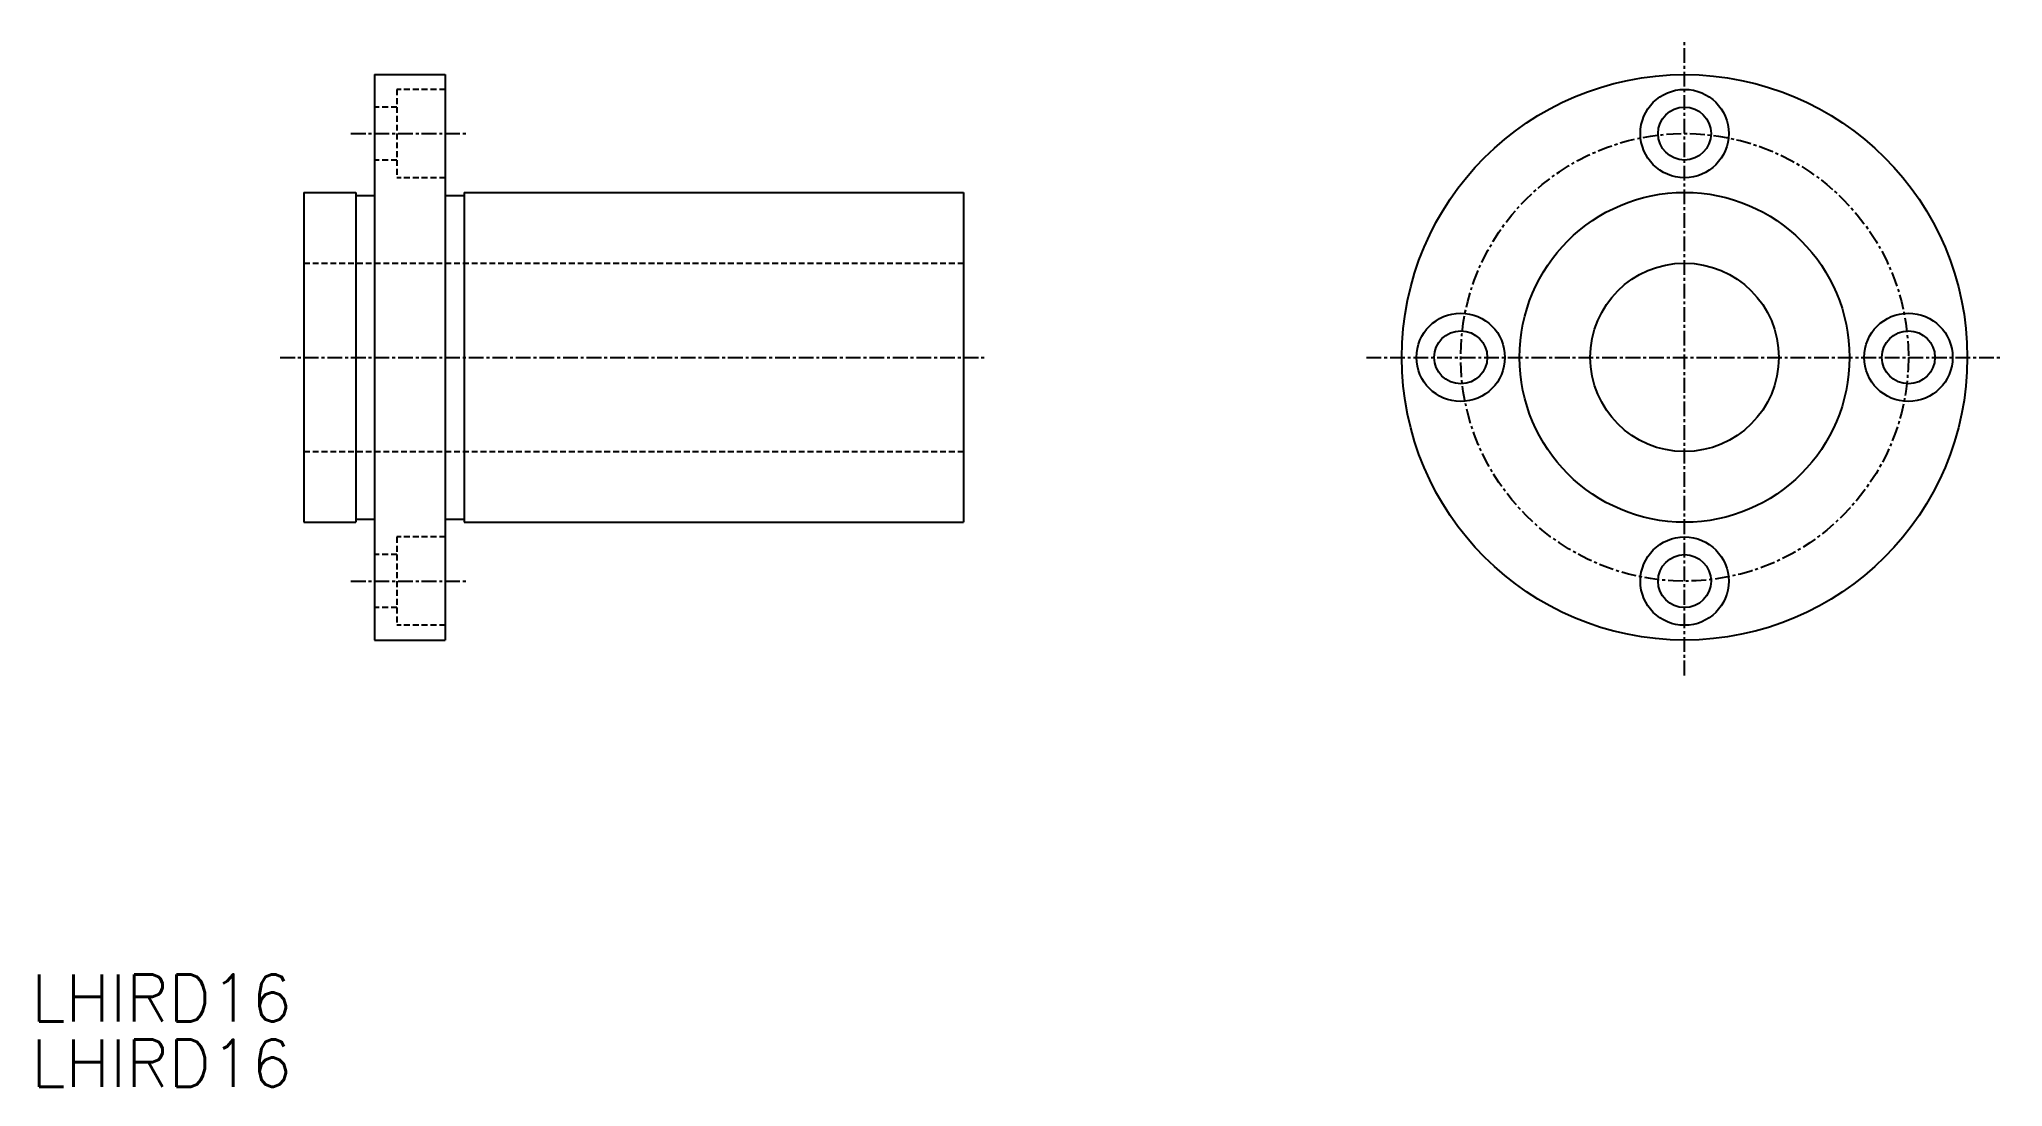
# Model space of a CAD drawing. Extents: x 291 to 457, y 127 to 216.
import ezdxf

# ---------------------------------------------------------------- set-up
doc = ezdxf.new("R2010")
doc.units = 0
doc.linetypes.add('CENTER', pattern=[2, 1.25, -0.25, 0.25, -0.25])
doc.linetypes.add('DASHED', pattern=[0.75, 0.5, -0.25])
doc.layers.get('0').update_dxf_attribs({"linetype": 'CONTINUOUS'})
doc.layers.add('CENTER', color=1, linetype='CENTER')
doc.styles.get("Standard").update_dxf_attribs({"font": 'txt.shx', "bigfont": 'bigfont.shx'})

msp = doc.modelspace()

# ---------------------------------------------------------------- linework, layer by layer
at = {"color": 7, "linetype": 'CONTINUOUS'}
for p, q in [((319.25, 213.38), (319.25, 165.38)), ((319.25, 213.38), (325.25, 213.38)), ((325.25, 213.38), (325.25, 165.38)), ((313.25, 203.38), (313.25, 175.38)), ((313.25, 203.38), (317.65, 203.38)), ((317.65, 203.38), (317.65, 175.38)), ((326.85, 203.38), (369.25, 203.38)), ((326.85, 203.38), (326.85, 175.38)), ((369.25, 203.38), (369.25, 175.38)), ((317.65, 203.13), (319.25, 203.13)), ((325.25, 203.13), (326.85, 203.13)), ((313.25, 175.38), (317.65, 175.38)), ((317.65, 175.63), (319.25, 175.63)), ((325.25, 175.63), (326.85, 175.63)), ((326.85, 175.38), (369.25, 175.38)), ((319.25, 165.38), (325.25, 165.38))]:
    msp.add_line(p, q, dxfattribs=at)
at = {"color": 3, "linetype": 'DASHED'}
for p, q in [((321.15, 212.13), (321.15, 204.63)), ((325.25, 212.13), (321.15, 212.13)), ((321.15, 210.63), (319.25, 210.63)), ((321.15, 206.13), (319.25, 206.13)), ((325.25, 204.63), (321.15, 204.63)), ((313.25, 197.38), (369.25, 197.38)), ((313.25, 181.38), (369.25, 181.38)), ((321.15, 174.13), (321.15, 166.63)), ((325.25, 174.13), (321.15, 174.13)), ((321.15, 172.63), (319.25, 172.63)), ((321.15, 168.13), (319.25, 168.13)), ((325.25, 166.63), (321.15, 166.63))]:
    msp.add_line(p, q, dxfattribs=at)
at = {"color": 7, "linetype": 'CONTINUOUS'}
for centre, radius in [((430.44, 189.38), 24), ((430.44, 208.38), 3.75), ((430.44, 208.38), 2.25), ((430.44, 189.38), 14), ((430.44, 189.38), 8), ((411.44, 189.38), 3.75), ((449.44, 189.38), 3.75), ((411.44, 189.38), 2.25), ((449.44, 189.38), 2.25), ((430.44, 170.38), 3.75), ((430.44, 170.38), 2.25)]:
    msp.add_circle(centre, radius, dxfattribs=at)
at = {"layer": 'CENTER', "color": 1, "linetype": 'CENTER'}
for p, q in [((430.44, 162.38), (430.44, 216.38)), ((317.25, 208.38), (327.25, 208.38)), ((311.25, 189.38), (371.25, 189.38)), ((403.44, 189.38), (457.44, 189.38)), ((317.25, 170.38), (327.25, 170.38))]:
    msp.add_line(p, q, dxfattribs=at)
msp.add_circle((430.44, 189.38), 19, dxfattribs=at)

# ---------------------------------------------------------------- texts
at = {"color": 7, "linetype": 'CONTINUOUS'}
for p in [(290.11, 132.99), (290.11, 127.46)]:
    msp.add_text('LHIRD16', height=4, dxfattribs=at).set_placement(p)

doc.saveas('drawing.dxf')
